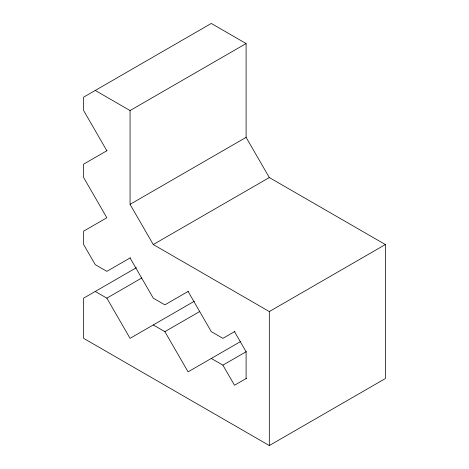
<?xml version="1.0" encoding="UTF-8"?>
<svg xmlns="http://www.w3.org/2000/svg" width="469" height="469" viewBox="0 0 469 469"><rect width="100%" height="100%" fill="white"/><g stroke="black" fill="none" stroke-linecap="round" stroke-linejoin="round"><path stroke-width="0.7" d="M95.242 90.447L130.06 110.549L246.102 43.553L246.102 137.353L269.312 177.552L385.36 244.548L385.36 378.553L269.312 445.55L83.64 338.348L83.64 298.149L136.461 267.652M107.102 150.602L83.64 164.15L83.64 177.552L106.85 217.751L83.64 231.153L83.64 244.548L95.242 264.651L106.85 271.352L130.312 257.803M385.36 244.548L269.312 311.551L153.269 244.548L130.06 204.349L246.102 137.353M153.269 244.548L269.312 177.552M95.242 291.448L106.85 298.149L141.726 278.011M188.333 291.302L164.871 304.85L153.269 298.149L130.06 257.95M194.488 301.151L130.06 338.348L106.85 298.149M153.269 324.953L164.871 331.647L199.747 311.516M234.946 331.395L222.898 338.348L211.29 331.647L188.081 291.448M240.462 341.608L188.081 371.853L164.871 331.647M211.29 358.451L222.898 365.152L246.36 351.603M246.547 378.295L234.5 385.248L222.898 365.152M246.102 43.553L211.29 23.45L83.64 97.147L83.64 110.549L106.85 150.748M234.5 331.647L246.102 351.75L246.102 378.547M269.312 311.551L269.312 445.55M130.06 110.549L130.06 204.349"/></g></svg>
